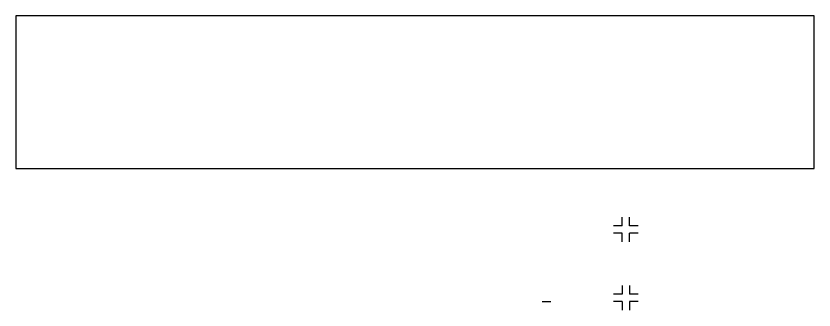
# Model space of a CAD drawing. Header units: millimetres. Extents: x 196 to 687, y 295 to 770.
# Drawn here: x 421.9 to 559, y 425.1 to 475.6 of the extents above; entities that cross this region are included whole.
import ezdxf

# ---------------------------------------------------------------- set-up
doc = ezdxf.new("R2010")
doc.units = ezdxf.units.MM

msp = doc.modelspace()

# ---------------------------------------------------------------- linework, layer by layer
at = {"color": 7}
for p, q in [((526.1, 439.56), (526.1, 441.06)), ((527.35, 439.56), (527.35, 441.06)), ((526.1, 439.56), (524.6, 439.56)), ((528.85, 439.56), (527.35, 439.56)), ((526.1, 438.31), (524.6, 438.31)), ((526.1, 436.81), (526.1, 438.31)), ((528.85, 438.31), (527.35, 438.31)), ((527.35, 436.81), (527.35, 438.31)), ((526.1, 429.31), (526.1, 427.81)), ((527.35, 429.31), (527.35, 427.81)), ((526.1, 427.81), (524.6, 427.81)), ((528.85, 427.81), (527.35, 427.81)), ((512.35, 426.56), (513.85, 426.56)), ((526.1, 426.56), (524.6, 426.56)), ((526.1, 426.56), (526.1, 425.06)), ((527.35, 426.56), (527.35, 425.06)), ((528.85, 426.56), (527.35, 426.56))]:
    msp.add_line(p, q, dxfattribs=at)
msp.add_lwpolyline([(421.94, 475.63), (421.94, 449.4), (559.04, 449.4), (559.04, 475.63)], close=True)

doc.saveas('drawing.dxf')
